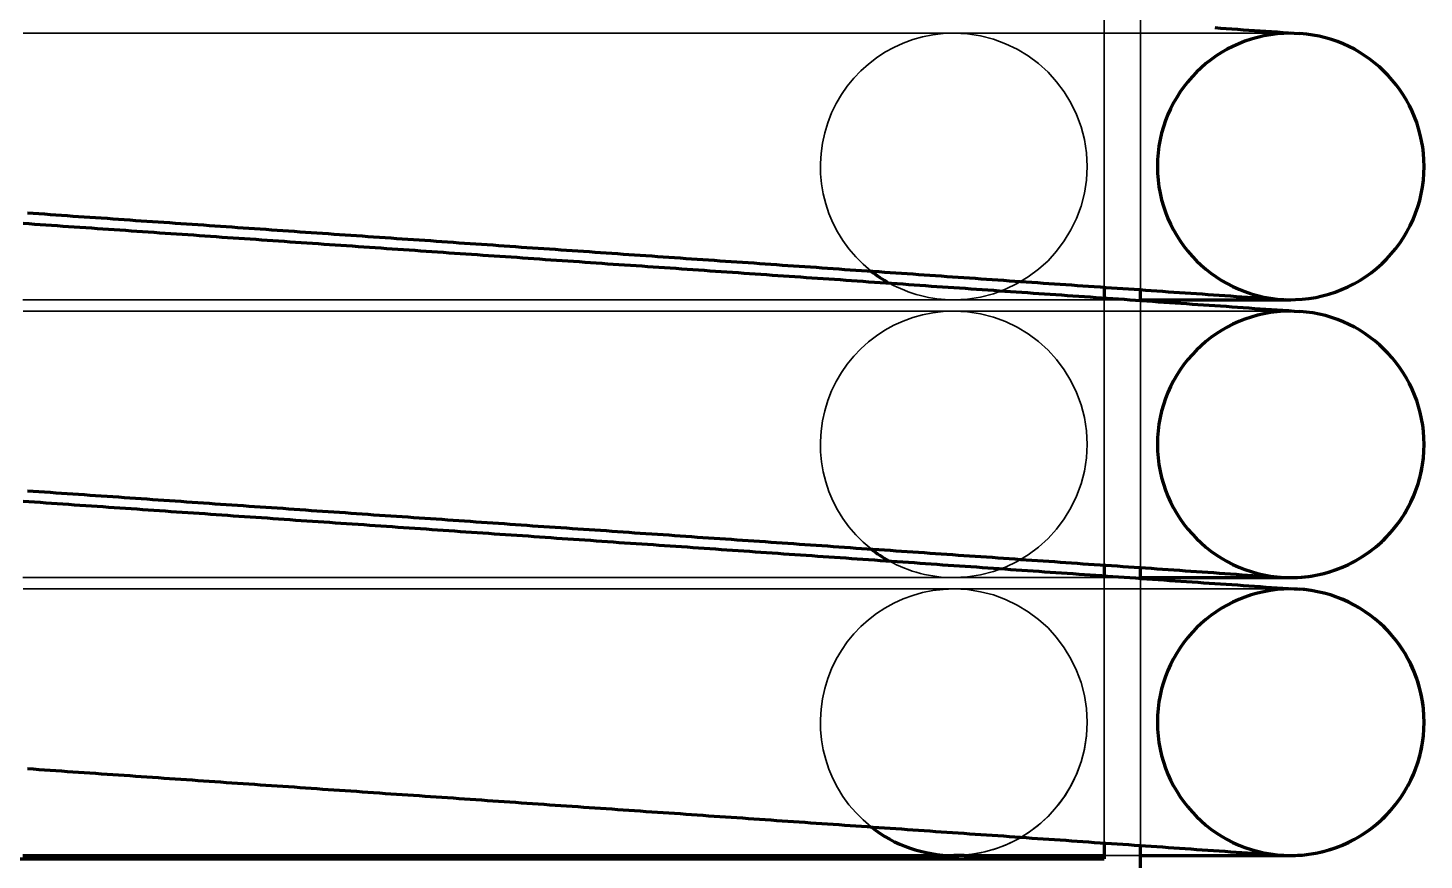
# Model space of a CAD drawing. Header units: millimetres. Extents: x 0 to 2382, y 0 to 420.
# Drawn here: x 163.1 to 175.4, y 152.9 to 160.23 of the extents above; entities that cross this region are included whole.
import ezdxf

# ---------------------------------------------------------------- set-up
doc = ezdxf.new("R2010")
doc.units = ezdxf.units.MM
doc.linetypes.add('IRAM-E-TRAZOS', pattern=[5, 4, -1])
doc.layers.add('01-VISIBLE', color=7, linetype='CONTINUOUS', lineweight=70)
doc.layers.add('02-OCULTA', color=4, linetype='IRAM-E-TRAZOS', lineweight=35)

msp = doc.modelspace()

# ---------------------------------------------------------------- linework, layer by layer
at = {"layer": '01-VISIBLE'}
for p, q in [((172.58, 157.948), (172.58, 157.854)), ((172.9, 157.832), (172.9, 157.926)), ((172.9, 157.838), (174.133, 157.838)), ((172.58, 155.498), (172.58, 155.404)), ((172.9, 155.382), (172.9, 155.476)), ((172.9, 155.388), (174.133, 155.388)), ((172.58, 153.048), (172.58, 152.908)), ((172.9, 152.588), (172.9, 153.026)), ((140.551, 152.908), (172.58, 152.908)), ((140.551, 152.908), (172.58, 152.908)), ((140.551, 152.908), (172.58, 152.908)), ((171.347, 152.938), (172.58, 152.938)), ((172.58, 152.908), (172.58, 152.938)), ((172.9, 152.938), (174.133, 152.938))]:
    msp.add_line(p, q, dxfattribs=at)
for points in [[(173.556, 160.237), (173.606, 160.233), (173.656, 160.23), (173.706, 160.226), (173.756, 160.223), (173.806, 160.219), (173.856, 160.216), (173.906, 160.212), (173.956, 160.209), (174.006, 160.205), (174.056, 160.202), (174.106, 160.199), (174.156, 160.195), (174.206, 160.192), (174.256, 160.188), (174.306, 160.185)], [(163.092, 158.604), (163.142, 158.601), (163.192, 158.597), (163.243, 158.594), (163.293, 158.59), (163.343, 158.587), (163.393, 158.583), (163.443, 158.58), (163.493, 158.576), (163.543, 158.573), (163.593, 158.57), (163.643, 158.566), (163.693, 158.563), (163.743, 158.559), (163.793, 158.556), (163.843, 158.552), (163.893, 158.549), (163.943, 158.545), (163.993, 158.542), (164.043, 158.538), (164.093, 158.535), (164.143, 158.532), (164.193, 158.528), (164.243, 158.525), (164.293, 158.521), (164.343, 158.518), (164.393, 158.514), (164.443, 158.511), (164.493, 158.507), (164.543, 158.504), (164.593, 158.5), (164.643, 158.497), (164.693, 158.493), (164.743, 158.49), (164.793, 158.487), (164.843, 158.483), (164.893, 158.48), (164.943, 158.476), (164.993, 158.473), (165.043, 158.469), (165.093, 158.466), (165.143, 158.462), (165.193, 158.459), (165.243, 158.455), (165.293, 158.452), (165.343, 158.449), (165.393, 158.445), (165.443, 158.442), (165.493, 158.438), (165.543, 158.435), (165.593, 158.431), (165.643, 158.428), (165.693, 158.424), (165.743, 158.421), (165.793, 158.417), (165.843, 158.414), (165.893, 158.411), (165.943, 158.407), (165.993, 158.404), (166.043, 158.4), (166.093, 158.397), (166.143, 158.393), (166.193, 158.39), (166.243, 158.386), (166.293, 158.383), (166.343, 158.379), (166.393, 158.376), (166.443, 158.373), (166.493, 158.369), (166.543, 158.366), (166.593, 158.362), (166.643, 158.359), (166.693, 158.355), (166.743, 158.352), (166.793, 158.348), (166.843, 158.345), (166.893, 158.341), (166.943, 158.338), (166.993, 158.335), (167.043, 158.331), (167.093, 158.328), (167.143, 158.324), (167.193, 158.321), (167.243, 158.317), (167.293, 158.314), (167.343, 158.31), (167.393, 158.307), (167.443, 158.303), (167.493, 158.3), (167.543, 158.296), (167.593, 158.293), (167.643, 158.29), (167.693, 158.286), (167.743, 158.283), (167.793, 158.279), (167.843, 158.276), (167.893, 158.272), (167.943, 158.269), (167.993, 158.265), (168.043, 158.262), (168.093, 158.258), (168.143, 158.255), (168.193, 158.252), (168.243, 158.248), (168.293, 158.245), (168.343, 158.241), (168.393, 158.238), (168.443, 158.234), (168.493, 158.231), (168.543, 158.227), (168.593, 158.224), (168.643, 158.22), (168.693, 158.217), (168.743, 158.214), (168.793, 158.21), (168.843, 158.207), (168.893, 158.203), (168.943, 158.2), (168.993, 158.196), (169.043, 158.193), (169.093, 158.189), (169.143, 158.186), (169.193, 158.182), (169.243, 158.179), (169.293, 158.176), (169.343, 158.172), (169.393, 158.169), (169.443, 158.165), (169.493, 158.162), (169.543, 158.158), (169.593, 158.155), (169.643, 158.151), (169.693, 158.148), (169.743, 158.144), (169.793, 158.141), (169.843, 158.138), (169.893, 158.134), (169.943, 158.131), (169.993, 158.127), (170.043, 158.124), (170.093, 158.12), (170.143, 158.117), (170.193, 158.113), (170.243, 158.11), (170.293, 158.106), (170.343, 158.103), (170.393, 158.099), (170.443, 158.096), (170.493, 158.093), (170.543, 158.089), (170.594, 158.086), (170.644, 158.082), (170.694, 158.079), (170.744, 158.075), (170.794, 158.072), (170.844, 158.068), (170.894, 158.065), (170.944, 158.061), (170.994, 158.058), (171.044, 158.055), (171.094, 158.051), (171.144, 158.048), (171.194, 158.044), (171.244, 158.041), (171.294, 158.037), (171.344, 158.034), (171.394, 158.03), (171.444, 158.027), (171.494, 158.023), (171.544, 158.02), (171.594, 158.017), (171.644, 158.013), (171.694, 158.01), (171.744, 158.006), (171.794, 158.003), (171.844, 157.999), (171.894, 157.996), (171.944, 157.992), (171.994, 157.989), (172.044, 157.985), (172.094, 157.982), (172.144, 157.979), (172.194, 157.975), (172.244, 157.972), (172.294, 157.968), (172.344, 157.965), (172.394, 157.961), (172.444, 157.958), (172.494, 157.954), (172.544, 157.951), (172.594, 157.947), (172.644, 157.944), (172.694, 157.941), (172.744, 157.937), (172.794, 157.934), (172.844, 157.93), (172.894, 157.927), (172.944, 157.923), (172.994, 157.92), (173.044, 157.916), (173.094, 157.913), (173.144, 157.909), (173.194, 157.906), (173.244, 157.903), (173.294, 157.899), (173.344, 157.896), (173.394, 157.892), (173.444, 157.889), (173.494, 157.885), (173.544, 157.882), (173.594, 157.878), (173.644, 157.875), (173.694, 157.871), (173.744, 157.868), (173.794, 157.864), (173.844, 157.861), (173.894, 157.858), (173.944, 157.854), (173.994, 157.851), (174.044, 157.847), (174.094, 157.844), (174.144, 157.84)], [(163.054, 158.512), (163.104, 158.509), (163.154, 158.505), (163.205, 158.502), (163.255, 158.498), (163.305, 158.495), (163.355, 158.492), (163.405, 158.488), (163.455, 158.485), (163.505, 158.481), (163.555, 158.478), (163.605, 158.474), (163.655, 158.471), (163.705, 158.467), (163.755, 158.464), (163.805, 158.46), (163.855, 158.457), (163.905, 158.454), (163.955, 158.45), (164.005, 158.447), (164.055, 158.443), (164.105, 158.44), (164.155, 158.436), (164.205, 158.433), (164.255, 158.429), (164.305, 158.426), (164.355, 158.422), (164.405, 158.419), (164.455, 158.416), (164.505, 158.412), (164.555, 158.409), (164.605, 158.405), (164.655, 158.402), (164.705, 158.398), (164.755, 158.395), (164.805, 158.391), (164.855, 158.388), (164.905, 158.384), (164.955, 158.381), (165.005, 158.378), (165.055, 158.374), (165.105, 158.371), (165.155, 158.367), (165.205, 158.364), (165.255, 158.36), (165.305, 158.357), (165.355, 158.353), (165.405, 158.35), (165.455, 158.346), (165.505, 158.343), (165.555, 158.34), (165.605, 158.336), (165.655, 158.333), (165.705, 158.329), (165.755, 158.326), (165.805, 158.322), (165.855, 158.319), (165.905, 158.315), (165.955, 158.312), (166.005, 158.308), (166.055, 158.305), (166.105, 158.301), (166.155, 158.298), (166.205, 158.295), (166.255, 158.291), (166.305, 158.288), (166.355, 158.284), (166.405, 158.281), (166.455, 158.277), (166.505, 158.274), (166.555, 158.27), (166.605, 158.267), (166.655, 158.263), (166.705, 158.26), (166.755, 158.257), (166.805, 158.253), (166.855, 158.25), (166.905, 158.246), (166.955, 158.243), (167.005, 158.239), (167.055, 158.236), (167.105, 158.232), (167.155, 158.229), (167.205, 158.225), (167.255, 158.222), (167.305, 158.219), (167.355, 158.215), (167.405, 158.212), (167.455, 158.208), (167.505, 158.205), (167.555, 158.201), (167.605, 158.198), (167.655, 158.194), (167.705, 158.191), (167.755, 158.187), (167.805, 158.184), (167.855, 158.181), (167.905, 158.177), (167.955, 158.174), (168.005, 158.17), (168.055, 158.167), (168.105, 158.163), (168.155, 158.16), (168.205, 158.156), (168.255, 158.153), (168.305, 158.149), (168.355, 158.146), (168.405, 158.143), (168.455, 158.139), (168.505, 158.136), (168.555, 158.132), (168.605, 158.129), (168.655, 158.125), (168.705, 158.122), (168.755, 158.118), (168.805, 158.115), (168.855, 158.111), (168.905, 158.108), (168.955, 158.105), (169.005, 158.101), (169.055, 158.098), (169.105, 158.094), (169.155, 158.091), (169.205, 158.087), (169.255, 158.084), (169.305, 158.08), (169.355, 158.077), (169.405, 158.073), (169.455, 158.07), (169.505, 158.066), (169.555, 158.063), (169.605, 158.06), (169.655, 158.056), (169.705, 158.053), (169.755, 158.049), (169.805, 158.046), (169.855, 158.042), (169.905, 158.039), (169.955, 158.035), (170.005, 158.032), (170.055, 158.028), (170.105, 158.025), (170.155, 158.022), (170.205, 158.018), (170.255, 158.015), (170.305, 158.011), (170.355, 158.008), (170.405, 158.004), (170.455, 158.001), (170.505, 157.997), (170.556, 157.994), (170.606, 157.99), (170.656, 157.987), (170.706, 157.984), (170.756, 157.98), (170.806, 157.977), (170.856, 157.973), (170.906, 157.97), (170.956, 157.966), (171.006, 157.963), (171.056, 157.959), (171.106, 157.956), (171.156, 157.952), (171.206, 157.949), (171.256, 157.946), (171.306, 157.942), (171.356, 157.939), (171.406, 157.935), (171.456, 157.932), (171.506, 157.928), (171.556, 157.925), (171.606, 157.921), (171.656, 157.918), (171.706, 157.914), (171.756, 157.911), (171.806, 157.908), (171.856, 157.904), (171.906, 157.901), (171.956, 157.897), (172.006, 157.894), (172.056, 157.89), (172.106, 157.887), (172.156, 157.883), (172.206, 157.88), (172.256, 157.876), (172.306, 157.873), (172.356, 157.869), (172.406, 157.866), (172.456, 157.863), (172.506, 157.859), (172.556, 157.856), (172.606, 157.852), (172.656, 157.849), (172.706, 157.845), (172.756, 157.842), (172.806, 157.838), (172.856, 157.835), (172.906, 157.831), (172.956, 157.828), (173.006, 157.825), (173.056, 157.821), (173.106, 157.818), (173.156, 157.814), (173.206, 157.811), (173.256, 157.807), (173.306, 157.804), (173.356, 157.8), (173.406, 157.797), (173.456, 157.793), (173.506, 157.79), (173.556, 157.787), (173.606, 157.783), (173.656, 157.78), (173.706, 157.776), (173.756, 157.773), (173.806, 157.769), (173.856, 157.766), (173.906, 157.762), (173.956, 157.759), (174.006, 157.755), (174.056, 157.752), (174.106, 157.749), (174.156, 157.745), (174.206, 157.742), (174.256, 157.738), (174.306, 157.735)], [(172.9, 157.838), (172.951, 157.838), (173.002, 157.838), (173.053, 157.838), (173.104, 157.838), (173.155, 157.838), (173.206, 157.838), (173.257, 157.838), (173.308, 157.838), (173.359, 157.838), (173.41, 157.838), (173.461, 157.838), (173.512, 157.838), (173.563, 157.838), (173.613, 157.838), (173.664, 157.838), (173.715, 157.838), (173.766, 157.838), (173.817, 157.838), (173.868, 157.838), (173.919, 157.838), (173.97, 157.838), (174.021, 157.838), (174.072, 157.838), (174.123, 157.838), (174.174, 157.838), (174.225, 157.838)], [(174.133, 157.838), (174.149, 157.838), (174.164, 157.838), (174.179, 157.838), (174.194, 157.838), (174.21, 157.838), (174.225, 157.838)], [(174.133, 157.838), (174.149, 157.838), (174.164, 157.838), (174.179, 157.838), (174.194, 157.838), (174.21, 157.838), (174.225, 157.838)], [(163.092, 156.154), (163.142, 156.151), (163.192, 156.147), (163.243, 156.144), (163.293, 156.14), (163.343, 156.137), (163.393, 156.133), (163.443, 156.13), (163.493, 156.126), (163.543, 156.123), (163.593, 156.12), (163.643, 156.116), (163.693, 156.113), (163.743, 156.109), (163.793, 156.106), (163.843, 156.102), (163.893, 156.099), (163.943, 156.095), (163.993, 156.092), (164.043, 156.088), (164.093, 156.085), (164.143, 156.082), (164.193, 156.078), (164.243, 156.075), (164.293, 156.071), (164.343, 156.068), (164.393, 156.064), (164.443, 156.061), (164.493, 156.057), (164.543, 156.054), (164.593, 156.05), (164.643, 156.047), (164.693, 156.043), (164.743, 156.04), (164.793, 156.037), (164.843, 156.033), (164.893, 156.03), (164.943, 156.026), (164.993, 156.023), (165.043, 156.019), (165.093, 156.016), (165.143, 156.012), (165.193, 156.009), (165.243, 156.005), (165.293, 156.002), (165.343, 155.999), (165.393, 155.995), (165.443, 155.992), (165.493, 155.988), (165.543, 155.985), (165.593, 155.981), (165.643, 155.978), (165.693, 155.974), (165.743, 155.971), (165.793, 155.967), (165.843, 155.964), (165.893, 155.961), (165.943, 155.957), (165.993, 155.954), (166.043, 155.95), (166.093, 155.947), (166.143, 155.943), (166.193, 155.94), (166.243, 155.936), (166.293, 155.933), (166.343, 155.929), (166.393, 155.926), (166.443, 155.923), (166.493, 155.919), (166.543, 155.916), (166.593, 155.912), (166.643, 155.909), (166.693, 155.905), (166.743, 155.902), (166.793, 155.898), (166.843, 155.895), (166.893, 155.891), (166.943, 155.888), (166.993, 155.885), (167.043, 155.881), (167.093, 155.878), (167.143, 155.874), (167.193, 155.871), (167.243, 155.867), (167.293, 155.864), (167.343, 155.86), (167.393, 155.857), (167.443, 155.853), (167.493, 155.85), (167.543, 155.846), (167.593, 155.843), (167.643, 155.84), (167.693, 155.836), (167.743, 155.833), (167.793, 155.829), (167.843, 155.826), (167.893, 155.822), (167.943, 155.819), (167.993, 155.815), (168.043, 155.812), (168.093, 155.808), (168.143, 155.805), (168.193, 155.802), (168.243, 155.798), (168.293, 155.795), (168.343, 155.791), (168.393, 155.788), (168.443, 155.784), (168.493, 155.781), (168.543, 155.777), (168.593, 155.774), (168.643, 155.77), (168.693, 155.767), (168.743, 155.764), (168.793, 155.76), (168.843, 155.757), (168.893, 155.753), (168.943, 155.75), (168.993, 155.746), (169.043, 155.743), (169.093, 155.739), (169.143, 155.736), (169.193, 155.732), (169.243, 155.729), (169.293, 155.726), (169.343, 155.722), (169.393, 155.719), (169.443, 155.715), (169.493, 155.712), (169.543, 155.708), (169.593, 155.705), (169.643, 155.701), (169.693, 155.698), (169.743, 155.694), (169.793, 155.691), (169.843, 155.688), (169.893, 155.684), (169.943, 155.681), (169.993, 155.677), (170.043, 155.674), (170.093, 155.67), (170.143, 155.667), (170.193, 155.663), (170.243, 155.66), (170.293, 155.656), (170.343, 155.653), (170.393, 155.649), (170.443, 155.646), (170.493, 155.643), (170.543, 155.639), (170.594, 155.636), (170.644, 155.632), (170.694, 155.629), (170.744, 155.625), (170.794, 155.622), (170.844, 155.618), (170.894, 155.615), (170.944, 155.611), (170.994, 155.608), (171.044, 155.605), (171.094, 155.601), (171.144, 155.598), (171.194, 155.594), (171.244, 155.591), (171.294, 155.587), (171.344, 155.584), (171.394, 155.58), (171.444, 155.577), (171.494, 155.573), (171.544, 155.57), (171.594, 155.567), (171.644, 155.563), (171.694, 155.56), (171.744, 155.556), (171.794, 155.553), (171.844, 155.549), (171.894, 155.546), (171.944, 155.542), (171.994, 155.539), (172.044, 155.535), (172.094, 155.532), (172.144, 155.529), (172.194, 155.525), (172.244, 155.522), (172.294, 155.518), (172.344, 155.515), (172.394, 155.511), (172.444, 155.508), (172.494, 155.504), (172.544, 155.501), (172.594, 155.497), (172.644, 155.494), (172.694, 155.491), (172.744, 155.487), (172.794, 155.484), (172.844, 155.48), (172.894, 155.477), (172.944, 155.473), (172.994, 155.47), (173.044, 155.466), (173.094, 155.463), (173.144, 155.459), (173.194, 155.456), (173.244, 155.453), (173.294, 155.449), (173.344, 155.446), (173.394, 155.442), (173.444, 155.439), (173.494, 155.435), (173.544, 155.432), (173.594, 155.428), (173.644, 155.425), (173.694, 155.421), (173.744, 155.418), (173.794, 155.414), (173.844, 155.411), (173.894, 155.408), (173.944, 155.404), (173.994, 155.401), (174.044, 155.397), (174.094, 155.394), (174.144, 155.39)], [(163.054, 156.062), (163.104, 156.059), (163.154, 156.055), (163.205, 156.052), (163.255, 156.048), (163.305, 156.045), (163.355, 156.042), (163.405, 156.038), (163.455, 156.035), (163.505, 156.031), (163.555, 156.028), (163.605, 156.024), (163.655, 156.021), (163.705, 156.017), (163.755, 156.014), (163.805, 156.01), (163.855, 156.007), (163.905, 156.004), (163.955, 156), (164.005, 155.997), (164.055, 155.993), (164.105, 155.99), (164.155, 155.986), (164.205, 155.983), (164.255, 155.979), (164.305, 155.976), (164.355, 155.972), (164.405, 155.969), (164.455, 155.966), (164.505, 155.962), (164.555, 155.959), (164.605, 155.955), (164.655, 155.952), (164.705, 155.948), (164.755, 155.945), (164.805, 155.941), (164.855, 155.938), (164.905, 155.934), (164.955, 155.931), (165.005, 155.928), (165.055, 155.924), (165.105, 155.921), (165.155, 155.917), (165.205, 155.914), (165.255, 155.91), (165.305, 155.907), (165.355, 155.903), (165.405, 155.9), (165.455, 155.896), (165.505, 155.893), (165.555, 155.89), (165.605, 155.886), (165.655, 155.883), (165.705, 155.879), (165.755, 155.876), (165.805, 155.872), (165.855, 155.869), (165.905, 155.865), (165.955, 155.862), (166.005, 155.858), (166.055, 155.855), (166.105, 155.851), (166.155, 155.848), (166.205, 155.845), (166.255, 155.841), (166.305, 155.838), (166.355, 155.834), (166.405, 155.831), (166.455, 155.827), (166.505, 155.824), (166.555, 155.82), (166.605, 155.817), (166.655, 155.813), (166.705, 155.81), (166.755, 155.807), (166.805, 155.803), (166.855, 155.8), (166.905, 155.796), (166.955, 155.793), (167.005, 155.789), (167.055, 155.786), (167.105, 155.782), (167.155, 155.779), (167.205, 155.775), (167.255, 155.772), (167.305, 155.769), (167.355, 155.765), (167.405, 155.762), (167.455, 155.758), (167.505, 155.755), (167.555, 155.751), (167.605, 155.748), (167.655, 155.744), (167.705, 155.741), (167.755, 155.737), (167.805, 155.734), (167.855, 155.731), (167.905, 155.727), (167.955, 155.724), (168.005, 155.72), (168.055, 155.717), (168.105, 155.713), (168.155, 155.71), (168.205, 155.706), (168.255, 155.703), (168.305, 155.699), (168.355, 155.696), (168.405, 155.693), (168.455, 155.689), (168.505, 155.686), (168.555, 155.682), (168.605, 155.679), (168.655, 155.675), (168.705, 155.672), (168.755, 155.668), (168.805, 155.665), (168.855, 155.661), (168.905, 155.658), (168.955, 155.655), (169.005, 155.651), (169.055, 155.648), (169.105, 155.644), (169.155, 155.641), (169.205, 155.637), (169.255, 155.634), (169.305, 155.63), (169.355, 155.627), (169.405, 155.623), (169.455, 155.62), (169.505, 155.616), (169.555, 155.613), (169.605, 155.61), (169.655, 155.606), (169.705, 155.603), (169.755, 155.599), (169.805, 155.596), (169.855, 155.592), (169.905, 155.589), (169.955, 155.585), (170.005, 155.582), (170.055, 155.578), (170.105, 155.575), (170.155, 155.572), (170.205, 155.568), (170.255, 155.565), (170.305, 155.561), (170.355, 155.558), (170.405, 155.554), (170.455, 155.551), (170.505, 155.547), (170.556, 155.544), (170.606, 155.54), (170.656, 155.537), (170.706, 155.534), (170.756, 155.53), (170.806, 155.527), (170.856, 155.523), (170.906, 155.52), (170.956, 155.516), (171.006, 155.513), (171.056, 155.509), (171.106, 155.506), (171.156, 155.502), (171.206, 155.499), (171.256, 155.496), (171.306, 155.492), (171.356, 155.489), (171.406, 155.485), (171.456, 155.482), (171.506, 155.478), (171.556, 155.475), (171.606, 155.471), (171.656, 155.468), (171.706, 155.464), (171.756, 155.461), (171.806, 155.458), (171.856, 155.454), (171.906, 155.451), (171.956, 155.447), (172.006, 155.444), (172.056, 155.44), (172.106, 155.437), (172.156, 155.433), (172.206, 155.43), (172.256, 155.426), (172.306, 155.423), (172.356, 155.419), (172.406, 155.416), (172.456, 155.413), (172.506, 155.409), (172.556, 155.406), (172.606, 155.402), (172.656, 155.399), (172.706, 155.395), (172.756, 155.392), (172.806, 155.388), (172.856, 155.385), (172.906, 155.381), (172.956, 155.378), (173.006, 155.375), (173.056, 155.371), (173.106, 155.368), (173.156, 155.364), (173.206, 155.361), (173.256, 155.357), (173.306, 155.354), (173.356, 155.35), (173.406, 155.347), (173.456, 155.343), (173.506, 155.34), (173.556, 155.337), (173.606, 155.333), (173.656, 155.33), (173.706, 155.326), (173.756, 155.323), (173.806, 155.319), (173.856, 155.316), (173.906, 155.312), (173.956, 155.309), (174.006, 155.305), (174.056, 155.302), (174.106, 155.299), (174.156, 155.295), (174.206, 155.292), (174.256, 155.288), (174.306, 155.285)], [(172.9, 155.388), (172.951, 155.388), (173.002, 155.388), (173.053, 155.388), (173.104, 155.388), (173.155, 155.388), (173.206, 155.388), (173.257, 155.388), (173.308, 155.388), (173.359, 155.388), (173.41, 155.388), (173.461, 155.388), (173.512, 155.388), (173.563, 155.388), (173.613, 155.388), (173.664, 155.388), (173.715, 155.388), (173.766, 155.388), (173.817, 155.388), (173.868, 155.388), (173.919, 155.388), (173.97, 155.388), (174.021, 155.388), (174.072, 155.388), (174.123, 155.388), (174.174, 155.388), (174.225, 155.388)], [(174.133, 155.388), (174.149, 155.388), (174.164, 155.388), (174.179, 155.388), (174.194, 155.388), (174.21, 155.388), (174.225, 155.388)], [(174.133, 155.388), (174.149, 155.388), (174.164, 155.388), (174.179, 155.388), (174.194, 155.388), (174.21, 155.388), (174.225, 155.388)], [(163.092, 153.704), (163.142, 153.701), (163.192, 153.697), (163.243, 153.694), (163.293, 153.69), (163.343, 153.687), (163.393, 153.683), (163.443, 153.68), (163.493, 153.676), (163.543, 153.673), (163.593, 153.67), (163.643, 153.666), (163.693, 153.663), (163.743, 153.659), (163.793, 153.656), (163.843, 153.652), (163.893, 153.649), (163.943, 153.645), (163.993, 153.642), (164.043, 153.638), (164.093, 153.635), (164.143, 153.632), (164.193, 153.628), (164.243, 153.625), (164.293, 153.621), (164.343, 153.618), (164.393, 153.614), (164.443, 153.611), (164.493, 153.607), (164.543, 153.604), (164.593, 153.6), (164.643, 153.597), (164.693, 153.593), (164.743, 153.59), (164.793, 153.587), (164.843, 153.583), (164.893, 153.58), (164.943, 153.576), (164.993, 153.573), (165.043, 153.569), (165.093, 153.566), (165.143, 153.562), (165.193, 153.559), (165.243, 153.555), (165.293, 153.552), (165.343, 153.549), (165.393, 153.545), (165.443, 153.542), (165.493, 153.538), (165.543, 153.535), (165.593, 153.531), (165.643, 153.528), (165.693, 153.524), (165.743, 153.521), (165.793, 153.517), (165.843, 153.514), (165.893, 153.511), (165.943, 153.507), (165.993, 153.504), (166.043, 153.5), (166.093, 153.497), (166.143, 153.493), (166.193, 153.49), (166.243, 153.486), (166.293, 153.483), (166.343, 153.479), (166.393, 153.476), (166.443, 153.473), (166.493, 153.469), (166.543, 153.466), (166.593, 153.462), (166.643, 153.459), (166.693, 153.455), (166.743, 153.452), (166.793, 153.448), (166.843, 153.445), (166.893, 153.441), (166.943, 153.438), (166.993, 153.435), (167.043, 153.431), (167.093, 153.428), (167.143, 153.424), (167.193, 153.421), (167.243, 153.417), (167.293, 153.414), (167.343, 153.41), (167.393, 153.407), (167.443, 153.403), (167.493, 153.4), (167.543, 153.396), (167.593, 153.393), (167.643, 153.39), (167.693, 153.386), (167.743, 153.383), (167.793, 153.379), (167.843, 153.376), (167.893, 153.372), (167.943, 153.369), (167.993, 153.365), (168.043, 153.362), (168.093, 153.358), (168.143, 153.355), (168.193, 153.352), (168.243, 153.348), (168.293, 153.345), (168.343, 153.341), (168.393, 153.338), (168.443, 153.334), (168.493, 153.331), (168.543, 153.327), (168.593, 153.324), (168.643, 153.32), (168.693, 153.317), (168.743, 153.314), (168.793, 153.31), (168.843, 153.307), (168.893, 153.303), (168.943, 153.3), (168.993, 153.296), (169.043, 153.293), (169.093, 153.289), (169.143, 153.286), (169.193, 153.282), (169.243, 153.279), (169.293, 153.276), (169.343, 153.272), (169.393, 153.269), (169.443, 153.265), (169.493, 153.262), (169.543, 153.258), (169.593, 153.255), (169.643, 153.251), (169.693, 153.248), (169.743, 153.244), (169.793, 153.241), (169.843, 153.238), (169.893, 153.234), (169.943, 153.231), (169.993, 153.227), (170.043, 153.224), (170.093, 153.22), (170.143, 153.217), (170.193, 153.213), (170.243, 153.21), (170.293, 153.206), (170.343, 153.203), (170.393, 153.199), (170.443, 153.196), (170.493, 153.193), (170.543, 153.189), (170.594, 153.186), (170.644, 153.182), (170.694, 153.179), (170.744, 153.175), (170.794, 153.172), (170.844, 153.168), (170.894, 153.165), (170.944, 153.161), (170.994, 153.158), (171.044, 153.155), (171.094, 153.151), (171.144, 153.148), (171.194, 153.144), (171.244, 153.141), (171.294, 153.137), (171.344, 153.134), (171.394, 153.13), (171.444, 153.127), (171.494, 153.123), (171.544, 153.12), (171.594, 153.117), (171.644, 153.113), (171.694, 153.11), (171.744, 153.106), (171.794, 153.103), (171.844, 153.099), (171.894, 153.096), (171.944, 153.092), (171.994, 153.089), (172.044, 153.085), (172.094, 153.082), (172.144, 153.079), (172.194, 153.075), (172.244, 153.072), (172.294, 153.068), (172.344, 153.065), (172.394, 153.061), (172.444, 153.058), (172.494, 153.054), (172.544, 153.051), (172.594, 153.047), (172.644, 153.044), (172.694, 153.041), (172.744, 153.037), (172.794, 153.034), (172.844, 153.03), (172.894, 153.027), (172.944, 153.023), (172.994, 153.02), (173.044, 153.016), (173.094, 153.013), (173.144, 153.009), (173.194, 153.006), (173.244, 153.003), (173.294, 152.999), (173.344, 152.996), (173.394, 152.992), (173.444, 152.989), (173.494, 152.985), (173.544, 152.982), (173.594, 152.978), (173.644, 152.975), (173.694, 152.971), (173.744, 152.968), (173.794, 152.964), (173.844, 152.961), (173.894, 152.958), (173.944, 152.954), (173.994, 152.951), (174.044, 152.947), (174.094, 152.944), (174.144, 152.94)], [(163.051, 152.938), (163.101, 152.938), (163.151, 152.938), (163.201, 152.938), (163.251, 152.938), (163.301, 152.938), (163.351, 152.938), (163.401, 152.938), (163.451, 152.938), (163.501, 152.938), (163.551, 152.938), (163.601, 152.938), (163.651, 152.938), (163.701, 152.938), (163.751, 152.938), (163.801, 152.938), (163.851, 152.938), (163.901, 152.938), (163.951, 152.938), (164.001, 152.938), (164.052, 152.938), (164.102, 152.938), (164.152, 152.938), (164.202, 152.938), (164.252, 152.938), (164.302, 152.938), (164.352, 152.938), (164.402, 152.938), (164.452, 152.938), (164.502, 152.938), (164.552, 152.938), (164.602, 152.938), (164.652, 152.938), (164.702, 152.938), (164.752, 152.938), (164.802, 152.938), (164.852, 152.938), (164.902, 152.938), (164.952, 152.938), (165.002, 152.938), (165.052, 152.938), (165.102, 152.938), (165.152, 152.938), (165.202, 152.938), (165.252, 152.938), (165.302, 152.938), (165.352, 152.938), (165.402, 152.938), (165.452, 152.938), (165.502, 152.938), (165.552, 152.938), (165.602, 152.938), (165.652, 152.938), (165.702, 152.938), (165.752, 152.938), (165.802, 152.938), (165.852, 152.938), (165.902, 152.938), (165.952, 152.938), (166.002, 152.938), (166.052, 152.938), (166.103, 152.938), (166.153, 152.938), (166.203, 152.938), (166.253, 152.938), (166.303, 152.938), (166.353, 152.938), (166.403, 152.938), (166.453, 152.938), (166.503, 152.938), (166.553, 152.938), (166.603, 152.938), (166.653, 152.938), (166.703, 152.938), (166.753, 152.938), (166.803, 152.938), (166.853, 152.938), (166.903, 152.938), (166.953, 152.938), (167.003, 152.938), (167.053, 152.938), (167.103, 152.938), (167.153, 152.938), (167.203, 152.938), (167.253, 152.938), (167.303, 152.938), (167.353, 152.938), (167.403, 152.938), (167.453, 152.938), (167.503, 152.938), (167.553, 152.938), (167.603, 152.938), (167.653, 152.938), (167.703, 152.938), (167.753, 152.938), (167.803, 152.938), (167.853, 152.938), (167.903, 152.938), (167.953, 152.938), (168.003, 152.938), (168.053, 152.938), (168.103, 152.938), (168.154, 152.938), (168.204, 152.938), (168.254, 152.938), (168.304, 152.938), (168.354, 152.938), (168.404, 152.938), (168.454, 152.938), (168.504, 152.938), (168.554, 152.938), (168.604, 152.938), (168.654, 152.938), (168.704, 152.938), (168.754, 152.938), (168.804, 152.938), (168.854, 152.938), (168.904, 152.938), (168.954, 152.938), (169.004, 152.938), (169.054, 152.938), (169.104, 152.938), (169.154, 152.938), (169.204, 152.938), (169.254, 152.938), (169.304, 152.938), (169.354, 152.938), (169.404, 152.938), (169.454, 152.938), (169.504, 152.938), (169.554, 152.938), (169.604, 152.938), (169.654, 152.938), (169.704, 152.938), (169.754, 152.938), (169.804, 152.938), (169.854, 152.938), (169.904, 152.938), (169.954, 152.938), (170.004, 152.938), (170.054, 152.938), (170.104, 152.938), (170.154, 152.938), (170.204, 152.938), (170.255, 152.938), (170.305, 152.938), (170.355, 152.938), (170.405, 152.938), (170.455, 152.938), (170.505, 152.938), (170.555, 152.938), (170.605, 152.938), (170.655, 152.938), (170.705, 152.938), (170.755, 152.938), (170.805, 152.938), (170.855, 152.938), (170.905, 152.938), (170.955, 152.938), (171.005, 152.938), (171.055, 152.938), (171.105, 152.938), (171.155, 152.938), (171.205, 152.938), (171.255, 152.938)], [(171.347, 152.938), (171.331, 152.938), (171.316, 152.938), (171.301, 152.938), (171.286, 152.938), (171.27, 152.938), (171.255, 152.938)], [(171.347, 152.938), (171.398, 152.938), (171.449, 152.938), (171.501, 152.938), (171.552, 152.938), (171.604, 152.938), (171.655, 152.938), (171.706, 152.938), (171.758, 152.938), (171.809, 152.938), (171.861, 152.938), (171.912, 152.938), (171.963, 152.938), (172.015, 152.938), (172.066, 152.938), (172.117, 152.938), (172.169, 152.938), (172.22, 152.938), (172.272, 152.938), (172.323, 152.938), (172.374, 152.938), (172.426, 152.938), (172.477, 152.938), (172.529, 152.938), (172.58, 152.938)], [(172.9, 152.938), (172.951, 152.938), (173.002, 152.938), (173.053, 152.938), (173.104, 152.938), (173.155, 152.938), (173.206, 152.938), (173.257, 152.938), (173.308, 152.938), (173.359, 152.938), (173.41, 152.938), (173.461, 152.938), (173.512, 152.938), (173.563, 152.938), (173.613, 152.938), (173.664, 152.938), (173.715, 152.938), (173.766, 152.938), (173.817, 152.938), (173.868, 152.938), (173.919, 152.938), (173.97, 152.938), (174.021, 152.938), (174.072, 152.938), (174.123, 152.938), (174.174, 152.938), (174.225, 152.938)], [(174.133, 152.938), (174.149, 152.938), (174.164, 152.938), (174.179, 152.938), (174.194, 152.938), (174.21, 152.938), (174.225, 152.938)], [(174.133, 152.938), (174.149, 152.938), (174.164, 152.938), (174.179, 152.938), (174.194, 152.938), (174.21, 152.938), (174.225, 152.938)]]:
    msp.add_lwpolyline(points, dxfattribs=at)
for centre, start, end in [((174.225, 159.013), 90, -90), ((174.225, 159.013), 0, 86.0465), ((174.225, 159.013), 0, 86.0465), ((174.225, 159.013), 0, 86.0465), ((174.225, 159.013), 0, 86.0465), ((174.225, 159.013), 86.0465, 86.0477), ((174.225, 159.013), -93.9535, 0), ((171.255, 159.013), -128.2914, -119.0128), ((171.255, 159.013), -128.2914, -119.0128), ((174.225, 156.563), 90, -90), ((174.225, 159.013), -93.9547, -93.9535), ((174.225, 159.013), -92.2379, -90), ((174.225, 156.563), 0, 86.0465), ((174.225, 156.563), 0, 86.0465), ((174.225, 156.563), 0, 86.0465), ((174.225, 156.563), 0, 86.0465), ((174.225, 156.563), 86.0465, 86.0477), ((174.225, 156.563), -93.9535, 0), ((174.225, 156.563), -90, 0), ((174.225, 156.563), -90, 0), ((174.225, 156.563), -90, 0), ((171.255, 156.563), -128.2914, -119.0128), ((171.255, 156.563), -128.2914, -119.0128), ((174.225, 154.113), 90, -90), ((174.225, 156.563), -93.9547, -93.9535), ((174.225, 154.113), 0, 90), ((174.225, 154.113), 0, 90), ((174.225, 154.113), 0, 86.0465), ((174.225, 154.113), 0, 86.0465), ((174.225, 154.113), 86.0465, 86.0477), ((174.225, 154.113), -93.9535, 0), ((174.225, 154.113), -90, 0), ((174.225, 154.113), -90, 0), ((174.225, 154.113), -90, 0), ((171.255, 154.113), -128.2914, -90), ((171.255, 154.113), -128.2914, -90), ((171.255, 154.113), -90, -87.7621), ((174.225, 154.113), -93.9547, -93.9535)]:
    msp.add_arc(centre, 1.175, start, end, dxfattribs=at)
at = {"layer": '02-OCULTA'}
for p, q in [((172.58, 152.908), (172.58, 165.458)), ((172.58, 165.458), (172.58, 152.908)), ((172.58, 152.908), (172.58, 165.458)), ((172.9, 152.588), (172.9, 165.458)), ((172.9, 165.458), (172.9, 152.588)), ((172.58, 152.908), (172.58, 165.138)), ((172.9, 165.138), (172.9, 152.588)), ((172.9, 152.588), (172.9, 165.138)), ((172.9, 165.138), (172.9, 152.588)), ((172.58, 152.938), (172.58, 162.754)), ((172.58, 160.304), (172.58, 157.948)), ((172.9, 157.926), (172.9, 160.282)), ((174.133, 160.188), (171.347, 160.188)), ((171.347, 160.188), (174.133, 160.188)), ((174.133, 157.838), (171.347, 157.838)), ((171.347, 157.838), (172.9, 157.838)), ((174.133, 157.738), (171.347, 157.738)), ((171.347, 157.738), (174.133, 157.738)), ((172.58, 157.854), (172.58, 155.498)), ((172.9, 155.476), (172.9, 157.832)), ((172.58, 155.404), (172.58, 153.048)), ((174.133, 155.388), (171.347, 155.388)), ((171.347, 155.388), (172.9, 155.388)), ((174.133, 155.288), (171.347, 155.288)), ((171.347, 155.288), (174.133, 155.288)), ((172.9, 153.026), (172.9, 155.382)), ((140.42, 152.908), (172.58, 152.908)), ((140.42, 152.908), (172.58, 152.908)), ((140.42, 152.908), (172.58, 152.908)), ((174.133, 152.938), (171.347, 152.938)), ((172.58, 152.938), (172.9, 152.938))]:
    msp.add_line(p, q, dxfattribs=at)
for points in [[(163.054, 160.188), (163.104, 160.188), (163.154, 160.188), (163.204, 160.188), (163.254, 160.188), (163.305, 160.188), (163.355, 160.188), (163.405, 160.188), (163.455, 160.188), (163.505, 160.188), (163.555, 160.188), (163.605, 160.188), (163.655, 160.188), (163.705, 160.188), (163.755, 160.188), (163.805, 160.188), (163.856, 160.188), (163.906, 160.188), (163.956, 160.188), (164.006, 160.188), (164.056, 160.188), (164.106, 160.188), (164.156, 160.188), (164.206, 160.188), (164.256, 160.188), (164.306, 160.188), (164.356, 160.188), (164.407, 160.188), (164.457, 160.188), (164.507, 160.188), (164.557, 160.188), (164.607, 160.188), (164.657, 160.188), (164.707, 160.188), (164.757, 160.188), (164.807, 160.188), (164.857, 160.188), (164.908, 160.188), (164.958, 160.188), (165.008, 160.188), (165.058, 160.188), (165.108, 160.188), (165.158, 160.188), (165.208, 160.188), (165.258, 160.188), (165.308, 160.188), (165.358, 160.188), (165.408, 160.188), (165.459, 160.188), (165.509, 160.188), (165.559, 160.188), (165.609, 160.188), (165.659, 160.188), (165.709, 160.188), (165.759, 160.188), (165.809, 160.188), (165.859, 160.188), (165.909, 160.188), (165.959, 160.188), (166.01, 160.188), (166.06, 160.188), (166.11, 160.188), (166.16, 160.188), (166.21, 160.188), (166.26, 160.188), (166.31, 160.188), (166.36, 160.188), (166.41, 160.188), (166.46, 160.188), (166.511, 160.188), (166.561, 160.188), (166.611, 160.188), (166.661, 160.188), (166.711, 160.188), (166.761, 160.188), (166.811, 160.188), (166.861, 160.188), (166.911, 160.188), (166.961, 160.188), (167.011, 160.188), (167.062, 160.188), (167.112, 160.188), (167.162, 160.188), (167.212, 160.188), (167.262, 160.188), (167.312, 160.188), (167.362, 160.188), (167.412, 160.188), (167.462, 160.188), (167.512, 160.188), (167.563, 160.188), (167.613, 160.188), (167.663, 160.188), (167.713, 160.188), (167.763, 160.188), (167.813, 160.188), (167.863, 160.188), (167.913, 160.188), (167.963, 160.188), (168.013, 160.188), (168.063, 160.188), (168.114, 160.188), (168.164, 160.188), (168.214, 160.188), (168.264, 160.188), (168.314, 160.188), (168.364, 160.188), (168.414, 160.188), (168.464, 160.188), (168.514, 160.188), (168.564, 160.188), (168.614, 160.188), (168.665, 160.188), (168.715, 160.188), (168.765, 160.188), (168.815, 160.188), (168.865, 160.188), (168.915, 160.188), (168.965, 160.188), (169.015, 160.188), (169.065, 160.188), (169.115, 160.188), (169.166, 160.188), (169.216, 160.188), (169.266, 160.188), (169.316, 160.188), (169.366, 160.188), (169.416, 160.188), (169.466, 160.188), (169.516, 160.188), (169.566, 160.188), (169.616, 160.188), (169.666, 160.188), (169.717, 160.188), (169.767, 160.188), (169.817, 160.188), (169.867, 160.188), (169.917, 160.188), (169.967, 160.188), (170.017, 160.188), (170.067, 160.188), (170.117, 160.188), (170.167, 160.188), (170.217, 160.188), (170.268, 160.188), (170.318, 160.188), (170.368, 160.188), (170.418, 160.188), (170.468, 160.188), (170.518, 160.188), (170.568, 160.188), (170.618, 160.188), (170.668, 160.188), (170.718, 160.188), (170.769, 160.188), (170.819, 160.188), (170.869, 160.188), (170.919, 160.188), (170.969, 160.188), (171.019, 160.188), (171.069, 160.188), (171.119, 160.188), (171.169, 160.188), (171.219, 160.188), (171.269, 160.188), (171.32, 160.188), (171.37, 160.188), (171.42, 160.188), (171.47, 160.188), (171.52, 160.188), (171.57, 160.188), (171.62, 160.188), (171.67, 160.188), (171.72, 160.188), (171.77, 160.188), (171.82, 160.188), (171.871, 160.188), (171.921, 160.188), (171.971, 160.188), (172.021, 160.188), (172.071, 160.188), (172.121, 160.188), (172.171, 160.188), (172.221, 160.188), (172.271, 160.188), (172.321, 160.188), (172.372, 160.188), (172.422, 160.188), (172.472, 160.188), (172.522, 160.188), (172.572, 160.188), (172.622, 160.188), (172.672, 160.188), (172.722, 160.188), (172.772, 160.188), (172.822, 160.188), (172.872, 160.188), (172.923, 160.188), (172.973, 160.188), (173.023, 160.188), (173.073, 160.188), (173.123, 160.188), (173.173, 160.188), (173.223, 160.188), (173.273, 160.188), (173.323, 160.188), (173.373, 160.188), (173.423, 160.188), (173.474, 160.188), (173.524, 160.188), (173.574, 160.188), (173.624, 160.188), (173.674, 160.188), (173.724, 160.188), (173.774, 160.188), (173.824, 160.188), (173.874, 160.188), (173.924, 160.188), (173.975, 160.188), (174.025, 160.188), (174.075, 160.188), (174.125, 160.188), (174.175, 160.188), (174.225, 160.188)], [(171.347, 160.188), (171.331, 160.188), (171.316, 160.188), (171.301, 160.188), (171.286, 160.188), (171.27, 160.188), (171.255, 160.188)], [(171.347, 160.188), (171.331, 160.188), (171.316, 160.188), (171.301, 160.188), (171.286, 160.188), (171.27, 160.188), (171.255, 160.188)], [(174.133, 160.188), (174.149, 160.188), (174.164, 160.188), (174.179, 160.188), (174.194, 160.188), (174.21, 160.188), (174.225, 160.188)], [(174.133, 160.188), (174.149, 160.188), (174.164, 160.188), (174.179, 160.188), (174.194, 160.188), (174.21, 160.188), (174.225, 160.188)], [(163.05, 157.838), (163.1, 157.838), (163.15, 157.838), (163.2, 157.838), (163.25, 157.838), (163.3, 157.838), (163.35, 157.838), (163.4, 157.838), (163.45, 157.838), (163.5, 157.838), (163.55, 157.838), (163.6, 157.838), (163.65, 157.838), (163.7, 157.838), (163.75, 157.838), (163.8, 157.838), (163.85, 157.838), (163.9, 157.838), (163.95, 157.838), (164, 157.838), (164.05, 157.838), (164.1, 157.838), (164.15, 157.838), (164.2, 157.838), (164.25, 157.838), (164.3, 157.838), (164.35, 157.838), (164.4, 157.838), (164.45, 157.838), (164.5, 157.838), (164.55, 157.838), (164.6, 157.838), (164.65, 157.838), (164.7, 157.838), (164.75, 157.838), (164.8, 157.838), (164.85, 157.838), (164.9, 157.838), (164.95, 157.838), (165, 157.838), (165.05, 157.838), (165.1, 157.838), (165.15, 157.838), (165.2, 157.838), (165.25, 157.838), (165.3, 157.838), (165.35, 157.838), (165.4, 157.838), (165.45, 157.838), (165.5, 157.838), (165.55, 157.838), (165.6, 157.838), (165.65, 157.838), (165.7, 157.838), (165.75, 157.838), (165.8, 157.838), (165.85, 157.838), (165.9, 157.838), (165.95, 157.838), (166, 157.838), (166.05, 157.838), (166.1, 157.838), (166.15, 157.838), (166.2, 157.838), (166.25, 157.838), (166.3, 157.838), (166.35, 157.838), (166.4, 157.838), (166.45, 157.838), (166.5, 157.838), (166.55, 157.838), (166.6, 157.838), (166.65, 157.838), (166.7, 157.838), (166.75, 157.838), (166.8, 157.838), (166.85, 157.838), (166.9, 157.838), (166.95, 157.838), (167, 157.838), (167.05, 157.838), (167.1, 157.838), (167.15, 157.838), (167.2, 157.838), (167.25, 157.838), (167.3, 157.838), (167.35, 157.838), (167.4, 157.838), (167.45, 157.838), (167.5, 157.838), (167.55, 157.838), (167.6, 157.838), (167.65, 157.838), (167.7, 157.838), (167.75, 157.838), (167.8, 157.838), (167.85, 157.838), (167.9, 157.838), (167.95, 157.838), (168, 157.838), (168.05, 157.838), (168.1, 157.838), (168.15, 157.838), (168.2, 157.838), (168.25, 157.838), (168.3, 157.838), (168.35, 157.838), (168.4, 157.838), (168.45, 157.838), (168.5, 157.838), (168.55, 157.838), (168.6, 157.838), (168.65, 157.838), (168.7, 157.838), (168.75, 157.838), (168.8, 157.838), (168.85, 157.838), (168.9, 157.838), (168.95, 157.838), (169, 157.838), (169.05, 157.838), (169.1, 157.838), (169.15, 157.838), (169.2, 157.838), (169.25, 157.838), (169.3, 157.838), (169.35, 157.838), (169.4, 157.838), (169.45, 157.838), (169.5, 157.838), (169.55, 157.838), (169.6, 157.838), (169.65, 157.838), (169.7, 157.838), (169.75, 157.838), (169.8, 157.838), (169.85, 157.838), (169.9, 157.838), (169.95, 157.838), (170, 157.838), (170.05, 157.838), (170.1, 157.838), (170.15, 157.838), (170.2, 157.838), (170.25, 157.838), (170.3, 157.838), (170.35, 157.838), (170.4, 157.838), (170.45, 157.838), (170.5, 157.838), (170.55, 157.838), (170.6, 157.838), (170.65, 157.838), (170.7, 157.838), (170.75, 157.838), (170.8, 157.838), (170.85, 157.838), (170.9, 157.838), (170.95, 157.838), (171, 157.838), (171.05, 157.838), (171.1, 157.838), (171.15, 157.838), (171.2, 157.838), (171.25, 157.838), (171.3, 157.838), (171.35, 157.838), (171.4, 157.838), (171.45, 157.838), (171.5, 157.838), (171.55, 157.838), (171.6, 157.838), (171.65, 157.838), (171.7, 157.838), (171.75, 157.838), (171.8, 157.838), (171.85, 157.838), (171.9, 157.838), (171.95, 157.838), (172, 157.838), (172.05, 157.838), (172.1, 157.838), (172.15, 157.838), (172.2, 157.838), (172.25, 157.838), (172.3, 157.838), (172.35, 157.838), (172.4, 157.838), (172.45, 157.838), (172.5, 157.838), (172.55, 157.838), (172.6, 157.838), (172.65, 157.838), (172.7, 157.838), (172.75, 157.838), (172.8, 157.838), (172.85, 157.838), (172.9, 157.838)], [(163.054, 157.738), (163.104, 157.738), (163.154, 157.738), (163.204, 157.738), (163.254, 157.738), (163.305, 157.738), (163.355, 157.738), (163.405, 157.738), (163.455, 157.738), (163.505, 157.738), (163.555, 157.738), (163.605, 157.738), (163.655, 157.738), (163.705, 157.738), (163.755, 157.738), (163.805, 157.738), (163.856, 157.738), (163.906, 157.738), (163.956, 157.738), (164.006, 157.738), (164.056, 157.738), (164.106, 157.738), (164.156, 157.738), (164.206, 157.738), (164.256, 157.738), (164.306, 157.738), (164.356, 157.738), (164.407, 157.738), (164.457, 157.738), (164.507, 157.738), (164.557, 157.738), (164.607, 157.738), (164.657, 157.738), (164.707, 157.738), (164.757, 157.738), (164.807, 157.738), (164.857, 157.738), (164.908, 157.738), (164.958, 157.738), (165.008, 157.738), (165.058, 157.738), (165.108, 157.738), (165.158, 157.738), (165.208, 157.738), (165.258, 157.738), (165.308, 157.738), (165.358, 157.738), (165.408, 157.738), (165.459, 157.738), (165.509, 157.738), (165.559, 157.738), (165.609, 157.738), (165.659, 157.738), (165.709, 157.738), (165.759, 157.738), (165.809, 157.738), (165.859, 157.738), (165.909, 157.738), (165.959, 157.738), (166.01, 157.738), (166.06, 157.738), (166.11, 157.738), (166.16, 157.738), (166.21, 157.738), (166.26, 157.738), (166.31, 157.738), (166.36, 157.738), (166.41, 157.738), (166.46, 157.738), (166.511, 157.738), (166.561, 157.738), (166.611, 157.738), (166.661, 157.738), (166.711, 157.738), (166.761, 157.738), (166.811, 157.738), (166.861, 157.738), (166.911, 157.738), (166.961, 157.738), (167.011, 157.738), (167.062, 157.738), (167.112, 157.738), (167.162, 157.738), (167.212, 157.738), (167.262, 157.738), (167.312, 157.738), (167.362, 157.738), (167.412, 157.738), (167.462, 157.738), (167.512, 157.738), (167.563, 157.738), (167.613, 157.738), (167.663, 157.738), (167.713, 157.738), (167.763, 157.738), (167.813, 157.738), (167.863, 157.738), (167.913, 157.738), (167.963, 157.738), (168.013, 157.738), (168.063, 157.738), (168.114, 157.738), (168.164, 157.738), (168.214, 157.738), (168.264, 157.738), (168.314, 157.738), (168.364, 157.738), (168.414, 157.738), (168.464, 157.738), (168.514, 157.738), (168.564, 157.738), (168.614, 157.738), (168.665, 157.738), (168.715, 157.738), (168.765, 157.738), (168.815, 157.738), (168.865, 157.738), (168.915, 157.738), (168.965, 157.738), (169.015, 157.738), (169.065, 157.738), (169.115, 157.738), (169.166, 157.738), (169.216, 157.738), (169.266, 157.738), (169.316, 157.738), (169.366, 157.738), (169.416, 157.738), (169.466, 157.738), (169.516, 157.738), (169.566, 157.738), (169.616, 157.738), (169.666, 157.738), (169.717, 157.738), (169.767, 157.738), (169.817, 157.738), (169.867, 157.738), (169.917, 157.738), (169.967, 157.738), (170.017, 157.738), (170.067, 157.738), (170.117, 157.738), (170.167, 157.738), (170.217, 157.738), (170.268, 157.738), (170.318, 157.738), (170.368, 157.738), (170.418, 157.738), (170.468, 157.738), (170.518, 157.738), (170.568, 157.738), (170.618, 157.738), (170.668, 157.738), (170.718, 157.738), (170.769, 157.738), (170.819, 157.738), (170.869, 157.738), (170.919, 157.738), (170.969, 157.738), (171.019, 157.738), (171.069, 157.738), (171.119, 157.738), (171.169, 157.738), (171.219, 157.738), (171.269, 157.738), (171.32, 157.738), (171.37, 157.738), (171.42, 157.738), (171.47, 157.738), (171.52, 157.738), (171.57, 157.738), (171.62, 157.738), (171.67, 157.738), (171.72, 157.738), (171.77, 157.738), (171.82, 157.738), (171.871, 157.738), (171.921, 157.738), (171.971, 157.738), (172.021, 157.738), (172.071, 157.738), (172.121, 157.738), (172.171, 157.738), (172.221, 157.738), (172.271, 157.738), (172.321, 157.738), (172.372, 157.738), (172.422, 157.738), (172.472, 157.738), (172.522, 157.738), (172.572, 157.738), (172.622, 157.738), (172.672, 157.738), (172.722, 157.738), (172.772, 157.738), (172.822, 157.738), (172.872, 157.738), (172.923, 157.738), (172.973, 157.738), (173.023, 157.738), (173.073, 157.738), (173.123, 157.738), (173.173, 157.738), (173.223, 157.738), (173.273, 157.738), (173.323, 157.738), (173.373, 157.738), (173.423, 157.738), (173.474, 157.738), (173.524, 157.738), (173.574, 157.738), (173.624, 157.738), (173.674, 157.738), (173.724, 157.738), (173.774, 157.738), (173.824, 157.738), (173.874, 157.738), (173.924, 157.738), (173.975, 157.738), (174.025, 157.738), (174.075, 157.738), (174.125, 157.738), (174.175, 157.738), (174.225, 157.738)], [(171.347, 157.838), (171.331, 157.838), (171.316, 157.838), (171.301, 157.838), (171.286, 157.838), (171.27, 157.838), (171.255, 157.838)], [(171.347, 157.838), (171.331, 157.838), (171.316, 157.838), (171.301, 157.838), (171.286, 157.838), (171.27, 157.838), (171.255, 157.838)], [(171.347, 157.738), (171.331, 157.738), (171.316, 157.738), (171.301, 157.738), (171.286, 157.738), (171.27, 157.738), (171.255, 157.738)], [(171.347, 157.738), (171.331, 157.738), (171.316, 157.738), (171.301, 157.738), (171.286, 157.738), (171.27, 157.738), (171.255, 157.738)], [(174.133, 157.738), (174.149, 157.738), (174.164, 157.738), (174.179, 157.738), (174.194, 157.738), (174.21, 157.738), (174.225, 157.738)], [(174.133, 157.738), (174.149, 157.738), (174.164, 157.738), (174.179, 157.738), (174.194, 157.738), (174.21, 157.738), (174.225, 157.738)], [(163.05, 155.388), (163.1, 155.388), (163.15, 155.388), (163.2, 155.388), (163.25, 155.388), (163.3, 155.388), (163.35, 155.388), (163.4, 155.388), (163.45, 155.388), (163.5, 155.388), (163.55, 155.388), (163.6, 155.388), (163.65, 155.388), (163.7, 155.388), (163.75, 155.388), (163.8, 155.388), (163.85, 155.388), (163.9, 155.388), (163.95, 155.388), (164, 155.388), (164.05, 155.388), (164.1, 155.388), (164.15, 155.388), (164.2, 155.388), (164.25, 155.388), (164.3, 155.388), (164.35, 155.388), (164.4, 155.388), (164.45, 155.388), (164.5, 155.388), (164.55, 155.388), (164.6, 155.388), (164.65, 155.388), (164.7, 155.388), (164.75, 155.388), (164.8, 155.388), (164.85, 155.388), (164.9, 155.388), (164.95, 155.388), (165, 155.388), (165.05, 155.388), (165.1, 155.388), (165.15, 155.388), (165.2, 155.388), (165.25, 155.388), (165.3, 155.388), (165.35, 155.388), (165.4, 155.388), (165.45, 155.388), (165.5, 155.388), (165.55, 155.388), (165.6, 155.388), (165.65, 155.388), (165.7, 155.388), (165.75, 155.388), (165.8, 155.388), (165.85, 155.388), (165.9, 155.388), (165.95, 155.388), (166, 155.388), (166.05, 155.388), (166.1, 155.388), (166.15, 155.388), (166.2, 155.388), (166.25, 155.388), (166.3, 155.388), (166.35, 155.388), (166.4, 155.388), (166.45, 155.388), (166.5, 155.388), (166.55, 155.388), (166.6, 155.388), (166.65, 155.388), (166.7, 155.388), (166.75, 155.388), (166.8, 155.388), (166.85, 155.388), (166.9, 155.388), (166.95, 155.388), (167, 155.388), (167.05, 155.388), (167.1, 155.388), (167.15, 155.388), (167.2, 155.388), (167.25, 155.388), (167.3, 155.388), (167.35, 155.388), (167.4, 155.388), (167.45, 155.388), (167.5, 155.388), (167.55, 155.388), (167.6, 155.388), (167.65, 155.388), (167.7, 155.388), (167.75, 155.388), (167.8, 155.388), (167.85, 155.388), (167.9, 155.388), (167.95, 155.388), (168, 155.388), (168.05, 155.388), (168.1, 155.388), (168.15, 155.388), (168.2, 155.388), (168.25, 155.388), (168.3, 155.388), (168.35, 155.388), (168.4, 155.388), (168.45, 155.388), (168.5, 155.388), (168.55, 155.388), (168.6, 155.388), (168.65, 155.388), (168.7, 155.388), (168.75, 155.388), (168.8, 155.388), (168.85, 155.388), (168.9, 155.388), (168.95, 155.388), (169, 155.388), (169.05, 155.388), (169.1, 155.388), (169.15, 155.388), (169.2, 155.388), (169.25, 155.388), (169.3, 155.388), (169.35, 155.388), (169.4, 155.388), (169.45, 155.388), (169.5, 155.388), (169.55, 155.388), (169.6, 155.388), (169.65, 155.388), (169.7, 155.388), (169.75, 155.388), (169.8, 155.388), (169.85, 155.388), (169.9, 155.388), (169.95, 155.388), (170, 155.388), (170.05, 155.388), (170.1, 155.388), (170.15, 155.388), (170.2, 155.388), (170.25, 155.388), (170.3, 155.388), (170.35, 155.388), (170.4, 155.388), (170.45, 155.388), (170.5, 155.388), (170.55, 155.388), (170.6, 155.388), (170.65, 155.388), (170.7, 155.388), (170.75, 155.388), (170.8, 155.388), (170.85, 155.388), (170.9, 155.388), (170.95, 155.388), (171, 155.388), (171.05, 155.388), (171.1, 155.388), (171.15, 155.388), (171.2, 155.388), (171.25, 155.388), (171.3, 155.388), (171.35, 155.388), (171.4, 155.388), (171.45, 155.388), (171.5, 155.388), (171.55, 155.388), (171.6, 155.388), (171.65, 155.388), (171.7, 155.388), (171.75, 155.388), (171.8, 155.388), (171.85, 155.388), (171.9, 155.388), (171.95, 155.388), (172, 155.388), (172.05, 155.388), (172.1, 155.388), (172.15, 155.388), (172.2, 155.388), (172.25, 155.388), (172.3, 155.388), (172.35, 155.388), (172.4, 155.388), (172.45, 155.388), (172.5, 155.388), (172.55, 155.388), (172.6, 155.388), (172.65, 155.388), (172.7, 155.388), (172.75, 155.388), (172.8, 155.388), (172.85, 155.388), (172.9, 155.388)], [(163.054, 155.288), (163.104, 155.288), (163.154, 155.288), (163.204, 155.288), (163.254, 155.288), (163.305, 155.288), (163.355, 155.288), (163.405, 155.288), (163.455, 155.288), (163.505, 155.288), (163.555, 155.288), (163.605, 155.288), (163.655, 155.288), (163.705, 155.288), (163.755, 155.288), (163.805, 155.288), (163.856, 155.288), (163.906, 155.288), (163.956, 155.288), (164.006, 155.288), (164.056, 155.288), (164.106, 155.288), (164.156, 155.288), (164.206, 155.288), (164.256, 155.288), (164.306, 155.288), (164.356, 155.288), (164.407, 155.288), (164.457, 155.288), (164.507, 155.288), (164.557, 155.288), (164.607, 155.288), (164.657, 155.288), (164.707, 155.288), (164.757, 155.288), (164.807, 155.288), (164.857, 155.288), (164.908, 155.288), (164.958, 155.288), (165.008, 155.288), (165.058, 155.288), (165.108, 155.288), (165.158, 155.288), (165.208, 155.288), (165.258, 155.288), (165.308, 155.288), (165.358, 155.288), (165.408, 155.288), (165.459, 155.288), (165.509, 155.288), (165.559, 155.288), (165.609, 155.288), (165.659, 155.288), (165.709, 155.288), (165.759, 155.288), (165.809, 155.288), (165.859, 155.288), (165.909, 155.288), (165.959, 155.288), (166.01, 155.288), (166.06, 155.288), (166.11, 155.288), (166.16, 155.288), (166.21, 155.288), (166.26, 155.288), (166.31, 155.288), (166.36, 155.288), (166.41, 155.288), (166.46, 155.288), (166.511, 155.288), (166.561, 155.288), (166.611, 155.288), (166.661, 155.288), (166.711, 155.288), (166.761, 155.288), (166.811, 155.288), (166.861, 155.288), (166.911, 155.288), (166.961, 155.288), (167.011, 155.288), (167.062, 155.288), (167.112, 155.288), (167.162, 155.288), (167.212, 155.288), (167.262, 155.288), (167.312, 155.288), (167.362, 155.288), (167.412, 155.288), (167.462, 155.288), (167.512, 155.288), (167.563, 155.288), (167.613, 155.288), (167.663, 155.288), (167.713, 155.288), (167.763, 155.288), (167.813, 155.288), (167.863, 155.288), (167.913, 155.288), (167.963, 155.288), (168.013, 155.288), (168.063, 155.288), (168.114, 155.288), (168.164, 155.288), (168.214, 155.288), (168.264, 155.288), (168.314, 155.288), (168.364, 155.288), (168.414, 155.288), (168.464, 155.288), (168.514, 155.288), (168.564, 155.288), (168.614, 155.288), (168.665, 155.288), (168.715, 155.288), (168.765, 155.288), (168.815, 155.288), (168.865, 155.288), (168.915, 155.288), (168.965, 155.288), (169.015, 155.288), (169.065, 155.288), (169.115, 155.288), (169.166, 155.288), (169.216, 155.288), (169.266, 155.288), (169.316, 155.288), (169.366, 155.288), (169.416, 155.288), (169.466, 155.288), (169.516, 155.288), (169.566, 155.288), (169.616, 155.288), (169.666, 155.288), (169.717, 155.288), (169.767, 155.288), (169.817, 155.288), (169.867, 155.288), (169.917, 155.288), (169.967, 155.288), (170.017, 155.288), (170.067, 155.288), (170.117, 155.288), (170.167, 155.288), (170.217, 155.288), (170.268, 155.288), (170.318, 155.288), (170.368, 155.288), (170.418, 155.288), (170.468, 155.288), (170.518, 155.288), (170.568, 155.288), (170.618, 155.288), (170.668, 155.288), (170.718, 155.288), (170.769, 155.288), (170.819, 155.288), (170.869, 155.288), (170.919, 155.288), (170.969, 155.288), (171.019, 155.288), (171.069, 155.288), (171.119, 155.288), (171.169, 155.288), (171.219, 155.288), (171.269, 155.288), (171.32, 155.288), (171.37, 155.288), (171.42, 155.288), (171.47, 155.288), (171.52, 155.288), (171.57, 155.288), (171.62, 155.288), (171.67, 155.288), (171.72, 155.288), (171.77, 155.288), (171.82, 155.288), (171.871, 155.288), (171.921, 155.288), (171.971, 155.288), (172.021, 155.288), (172.071, 155.288), (172.121, 155.288), (172.171, 155.288), (172.221, 155.288), (172.271, 155.288), (172.321, 155.288), (172.372, 155.288), (172.422, 155.288), (172.472, 155.288), (172.522, 155.288), (172.572, 155.288), (172.622, 155.288), (172.672, 155.288), (172.722, 155.288), (172.772, 155.288), (172.822, 155.288), (172.872, 155.288), (172.923, 155.288), (172.973, 155.288), (173.023, 155.288), (173.073, 155.288), (173.123, 155.288), (173.173, 155.288), (173.223, 155.288), (173.273, 155.288), (173.323, 155.288), (173.373, 155.288), (173.423, 155.288), (173.474, 155.288), (173.524, 155.288), (173.574, 155.288), (173.624, 155.288), (173.674, 155.288), (173.724, 155.288), (173.774, 155.288), (173.824, 155.288), (173.874, 155.288), (173.924, 155.288), (173.975, 155.288), (174.025, 155.288), (174.075, 155.288), (174.125, 155.288), (174.175, 155.288), (174.225, 155.288)], [(171.347, 155.388), (171.331, 155.388), (171.316, 155.388), (171.301, 155.388), (171.286, 155.388), (171.27, 155.388), (171.255, 155.388)], [(171.347, 155.388), (171.331, 155.388), (171.316, 155.388), (171.301, 155.388), (171.286, 155.388), (171.27, 155.388), (171.255, 155.388)], [(171.347, 155.288), (171.331, 155.288), (171.316, 155.288), (171.301, 155.288), (171.286, 155.288), (171.27, 155.288), (171.255, 155.288)], [(171.347, 155.288), (171.331, 155.288), (171.316, 155.288), (171.301, 155.288), (171.286, 155.288), (171.27, 155.288), (171.255, 155.288)], [(174.133, 155.288), (174.149, 155.288), (174.164, 155.288), (174.179, 155.288), (174.194, 155.288), (174.21, 155.288), (174.225, 155.288)], [(174.133, 155.288), (174.149, 155.288), (174.164, 155.288), (174.179, 155.288), (174.194, 155.288), (174.21, 155.288), (174.225, 155.288)], [(171.255, 152.938), (171.27, 152.938), (171.286, 152.938), (171.301, 152.938), (171.316, 152.938), (171.331, 152.938), (171.347, 152.938)], [(171.347, 152.938), (171.331, 152.938), (171.316, 152.938), (171.301, 152.938), (171.286, 152.938), (171.27, 152.938), (171.255, 152.938)], [(172.58, 152.938), (172.633, 152.938), (172.687, 152.938), (172.74, 152.938), (172.793, 152.938), (172.847, 152.938), (172.9, 152.938)]]:
    msp.add_lwpolyline(points, dxfattribs=at)
for centre, start, end in [((171.255, 159.013), 90, -128.2914), ((171.255, 159.013), 90, -128.2914), ((171.255, 159.013), 0, 90), ((171.255, 159.013), 0, 90), ((174.225, 159.013), 90, 180), ((174.225, 159.013), 90, -90), ((174.225, 159.013), 86.0477, -93.9547), ((174.225, 159.013), 86.0465, 90), ((174.225, 159.013), 86.0465, 90), ((174.225, 159.013), 86.0465, 90), ((171.255, 159.013), -90, 0), ((171.255, 159.013), -90, 0), ((174.225, 159.013), 180, -92.2379), ((174.225, 159.013), -90, 0), ((174.225, 159.013), -90, 0), ((174.225, 159.013), -90, 0), ((171.255, 159.013), -119.0128, -90), ((171.255, 159.013), -119.0128, -90), ((171.255, 156.563), 90, -128.2914), ((171.255, 156.563), 90, -128.2914), ((171.255, 156.563), 0, 90), ((171.255, 156.563), 0, 90), ((174.225, 156.563), 90, 180), ((174.225, 156.563), 90, -90), ((174.225, 156.563), 86.0477, -93.9547), ((174.225, 156.563), 86.0465, 90), ((174.225, 156.563), 86.0465, 90), ((174.225, 156.563), 86.0465, 90), ((171.255, 156.563), -90, 0), ((171.255, 156.563), -90, 0), ((174.225, 156.563), 180, -90), ((171.255, 156.563), -119.0128, -90), ((171.255, 156.563), -119.0128, -90), ((171.255, 154.113), 90, -128.2914), ((171.255, 154.113), 90, -128.2914), ((171.255, 154.113), 0, 90), ((171.255, 154.113), 0, 90), ((174.225, 154.113), 90, 180), ((174.225, 154.113), 90, -90), ((174.225, 154.113), 86.0477, -93.9547), ((174.225, 154.113), 86.0465, 90), ((171.255, 154.113), -90, 0), ((171.255, 154.113), -87.7621, 0), ((174.225, 154.113), 180, -90)]:
    msp.add_arc(centre, 1.175, start, end, dxfattribs=at)

doc.saveas('drawing.dxf')
